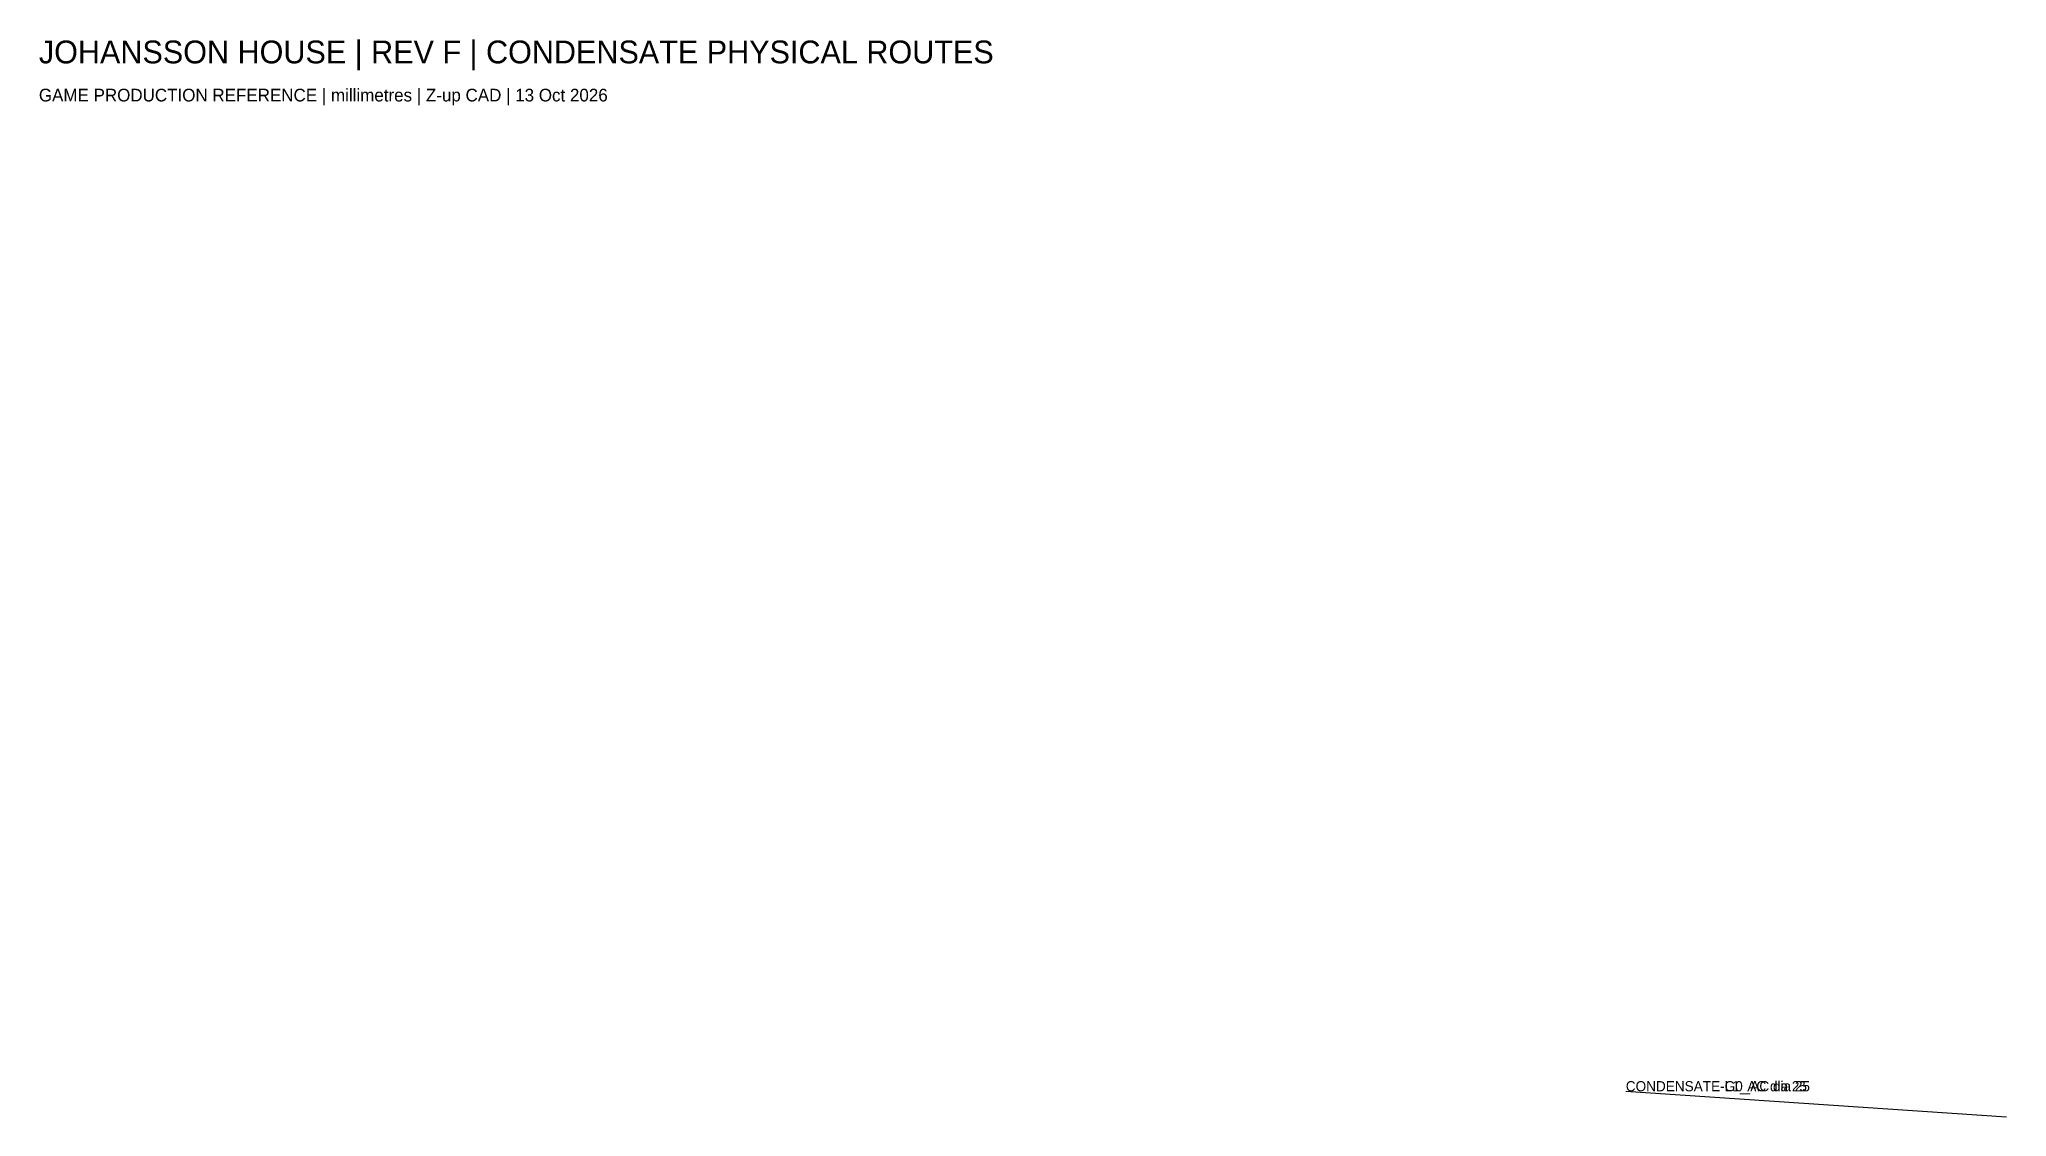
# Model space of a CAD drawing. Header units: millimetres. Extents: x -996 to 14500, y 4200 to 12690.
import ezdxf

# ---------------------------------------------------------------- set-up
doc = ezdxf.new("R2010")
doc.units = ezdxf.units.MM

msp = doc.modelspace()

# ---------------------------------------------------------------- linework, layer by layer
at = {"layer": 'R-CONDENSATE'}
for points in [[(11500, 4400, 2350), (11500, 4400, 2250), (14500, 4200, 2190), (14500, 4200, -500)], [(11500, 4400, 5150), (11500, 4400, 5050), (14500, 4200, 4990), (14500, 4200, -500)]]:
    msp.add_polyline3d(points, dxfattribs=at)

# ---------------------------------------------------------------- texts
at = {"layer": 'R-TAGS'}
for s, p in [('CONDENSATE-G0_AC dia 25', (11500, 4400, 2350)), ('CONDENSATE-L1_AC dia 25', (11500, 4400, 5150))]:
    msp.add_text(s, height=80, dxfattribs=at).set_placement(p)
at = {"layer": 'TITLE'}
for s, height, p in [('JOHANSSON HOUSE | REV F | CONDENSATE PHYSICAL ROUTES', 180, (-1000, 12500)), ('GAME PRODUCTION REFERENCE | millimetres | Z-up CAD | 13 Oct 2026', 100, (-1000, 12200))]:
    msp.add_text(s, height=height, dxfattribs=at).set_placement(p)

doc.saveas('drawing.dxf')
